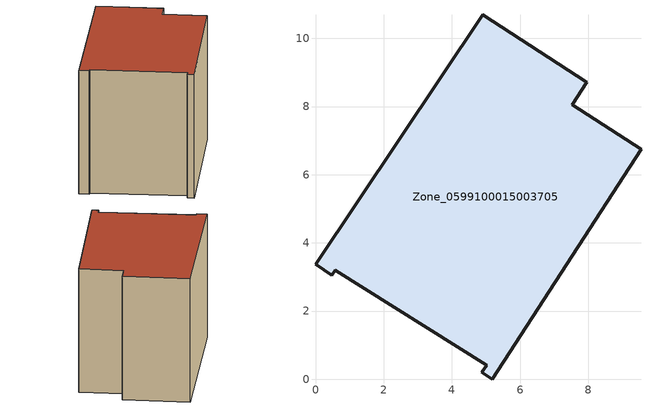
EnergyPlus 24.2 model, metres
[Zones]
Zone_0599100015003705
 floor ground (C_G): 4.9,10.69 7.95,8.71 7.53,8.06 9.55,6.74 5.18,0 4.87,0.2 5.02,0.41 0.57,3.21 0.48,3.06 0,3.37 z0.85
 wall outside (C_F): 7.95,8.71 4.9,10.69 0,3.37 0.48,3.06 0.57,3.21 5.02,0.41 4.87,0.2 5.18,0 9.55,6.74 7.53,8.06 7.95,8.71 z0.85:8
 roof outside (C_R): 4.87,0.2 5.18,0 9.55,6.74 7.53,8.06 7.95,8.71 4.9,10.69 0,3.37 0.48,3.06 0.57,3.21 5.02,0.41 z8
[BUILDING]
Pand.0599100015003705: North Axis=0; Terrain=City; Loads Convergence Tolerance Value=0.04; Temperature Convergence Tolerance Value=0.4; Solar Distribution=FullExterior; Maximum Number of Warmup Days=25; Minimum Number of Warmup Days=1
[Site:Location]
Rotterdam.The.Hague.AP_ZH_NLD Design_Conditions: Latitude=51.96; Longitude=4.45; Time Zone=1; Elevation=-4.5
[SITE:GROUNDTEMPERATURE:BUILDINGSURFACE]
18, 18, 18, 18, 18, 18, 18, 18, 18, 18, 18, 18
[MATERIAL] Thermal Absorptance=0.9; Solar Absorptance=0.7; Visible Absorptance=0.7
Name | Roughness | Thickness | Conductivity | Density | Specific Heat
G.TI.1965-1974 | MediumSmooth | 0.15 | 0.882353 | 540 | 1210
F.TI.1965-1974 | Rough | 0.3 | 0.697674 | 1920 | 840
R.TI.1965-1974 | MediumRough | 0.2 | 0.232558 | 1500 | 1000
[CONSTRUCTION]
C_G: G.TI.1965-1974
C_F: F.TI.1965-1974
C_R: R.TI.1965-1974
[ZONE]
Zone_0599100015003705: Type=1; Multiplier=1; Ceiling Height=Autocalculate; Volume=Autocalculate; Floor Area=autocalculate; Part of Total Floor Area=Yes
[ZONEINFILTRATION:DESIGNFLOWRATE]
Infil_Zone_0599100015003705: Zone or ZoneList or Space or SpaceList=Zone_0599100015003705; Schedule=AlwaysOn; Design Flow Rate Calculation Method=Flow/Area; Flow Rate per Floor Area=0.003; Constant Term Coefficient=1; Temperature Term Coefficient=0; Velocity Term Coefficient=0; Velocity Squared Term Coefficient=0
[HVACTEMPLATE:ZONE:IDEALLOADSAIRSYSTEM]
Zone_0599100015003705: Maximum Heating Supply Air Temperature=50; Minimum Cooling Supply Air Temperature=13; Maximum Heating Supply Air Humidity Ratio=0.0156; Minimum Cooling Supply Air Humidity Ratio=0.0077; Heating Limit=NoLimit; Cooling Limit=NoLimit; Dehumidification Control Type=ConstantSensibleHeatRatio; Cooling Sensible Heat Ratio=0.7; Dehumidification Setpoint=60; Humidification Control Type=None; Humidification Setpoint=30; Outdoor Air Method=None; Outdoor Air Flow Rate per Person=0.00944; Outdoor Air Flow Rate per Zone Floor Area=0; Outdoor Air Flow Rate per Zone=0; Demand Controlled Ventilation Type=None; Outdoor Air Economizer Type=NoEconomizer; Heat Recovery Type=None; Sensible Heat Recovery Effectiveness=0.7; Latent Heat Recovery Effectiveness=0.65
[ZONECONTROL:THERMOSTAT]
ThermostatControl_Zone_0599100015003705: Zone or ZoneList=Zone_0599100015003705; Control Type Schedule=DualSetpointControlType; Control 1=Thermostat_Zone_0599100015003705; Temperature Difference Between Cutout And Setpoint=0
[THERMOSTATSETPOINT:DUALSETPOINT]
Thermostat_Zone_0599100015003705: Heating Setpoint Temperature Schedule=HeatingSetpoint_Zone_0599100015003705; Cooling Setpoint Temperature Schedule=CoolingSetpoint_Zone_0599100015003705
[SCHEDULE:COMPACT]
HeatingSetpoint_Zone_0599100015003705: Through: 12/31, For: AllDays, Until: 24:00, 21
CoolingSetpoint_Zone_0599100015003705: Through: 12/31, For: AllDays, Until: 24:00, 24
DualSetpointControlType: Through: 12/31, For: AllDays, Until: 24:00, 4
AlwaysOn: Through: 12/31, For: AllDays, Until: 24:00, 1
